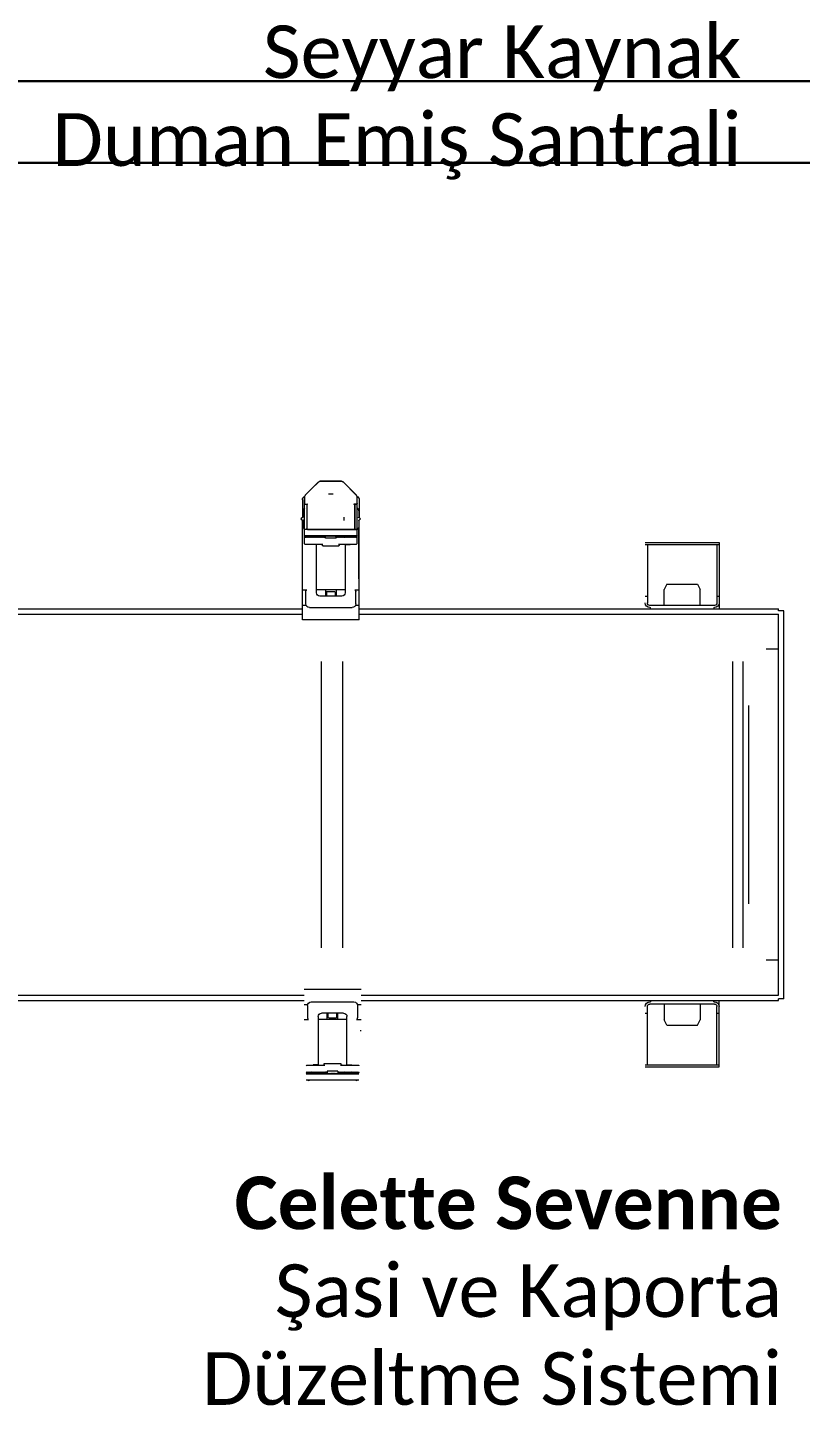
# Model space of a CAD drawing. Header units: metres. Extents: x -13194 to 152406, y -4219 to 19791.
# Drawn here: x 1265.5 to 1485.4, y 3582.9 to 3975.2 of the extents above; entities that cross this region are included whole.
import ezdxf

# ---------------------------------------------------------------- set-up
doc = ezdxf.new("R2010")
doc.units = ezdxf.units.M
doc.header["$LTSCALE"] = 100
doc.header["$MEASUREMENT"] = 0
doc.layers.get('0').update_dxf_attribs({"color": 9, "lineweight": 9})
doc.layers.add('E-KABLO', color=7, linetype='Continuous', lineweight=30)
doc.styles.add('MuuM_TEXT-STANDART', font='ARIALN.TTF')

# ---------------------------------------------------------------- blocks, each defined once
blk = doc.blocks.new('p-mekanik_cellette')
for p, q in [((124.81, 154.31), (121.19, 150.69)), ((131.29, 154.6), (125.51, 154.6)), ((135.61, 150.69), (131.99, 154.31)), ((120.3, 149.35), (120.3, 144.3)), ((120.3, 149.35), (120.3, 144.3)), ((120.9, 136.85), (120.9, 149.99)), ((127.75, 150.9), (129.05, 150.9)), ((135.9, 136.85), (135.9, 149.99)), ((136.5, 149.35), (136.5, 144.3)), ((120.9, 146.9), (120.4, 146.4)), ((120.6, 146.32), (120.4, 146.4)), ((120.4, 146.4), (120.4, 144.4)), ((121.1, 148.1), (121.8, 148.1)), ((121.6, 147.89), (121.6, 141.1)), ((135.7, 148.1), (135, 148.1)), ((135.7, 148.1), (135, 148.1)), ((135.2, 147.89), (135.2, 141.1)), ((135.2, 147.89), (135.2, 141.1)), ((135.9, 146.9), (136.4, 146.4)), ((136.2, 146.32), (136.4, 146.4)), ((136.4, 146.4), (136.4, 144.4)), ((120.4, 144.4), (119.9, 143.9)), ((119.9, 143.9), (120.4, 143.4)), ((120.18, 143.9), (119.9, 143.9)), ((120.3, 115.15), (120.3, 143.5)), ((120.6, 144.32), (120.4, 144.4)), ((120.6, 143.48), (120.4, 143.4)), ((120.4, 143.4), (120.4, 141.4)), ((120.6, 141.48), (120.4, 141.4)), ((120.4, 141.4), (120.9, 140.9)), ((120.55, 141.25), (120.55, 126.8)), ((136.4, 141.4), (135.9, 140.9)), ((136.2, 144.32), (136.4, 144.4)), ((136.2, 143.48), (136.4, 143.4)), ((136.2, 141.48), (136.4, 141.4)), ((136.4, 144.4), (136.9, 143.9)), ((136.9, 143.9), (136.4, 143.4)), ((136.4, 143.4), (136.4, 141.4)), ((136.5, 115.15), (136.5, 143.5)), ((136.62, 143.9), (136.9, 143.9)), ((120.9, 140.9), (135.9, 140.9)), ((120.9, 139.16), (121.05, 138.9)), ((135.9, 139.16), (120.9, 139.16)), ((121.05, 138.54), (120.9, 138.8)), ((120.95, 138.71), (120.9, 138.71)), ((121.2, 139.16), (121.05, 138.9)), ((121.05, 138.54), (121.2, 138.8)), ((121.25, 138.71), (121.15, 138.71)), ((121.2, 139.16), (121.35, 138.9)), ((121.35, 138.54), (121.2, 138.8)), ((121.5, 139.16), (121.35, 138.9)), ((121.35, 138.54), (121.5, 138.8)), ((121.55, 138.71), (121.45, 138.71)), ((121.5, 139.16), (121.65, 138.9)), ((121.65, 138.54), (121.5, 138.8)), ((121.8, 139.16), (121.65, 138.9)), ((121.65, 138.54), (121.8, 138.8)), ((121.85, 138.71), (121.75, 138.71)), ((121.8, 139.16), (121.95, 138.9)), ((121.95, 138.54), (121.8, 138.8)), ((122.1, 139.16), (121.95, 138.9)), ((121.95, 138.54), (122.1, 138.8)), ((122.15, 138.71), (122.05, 138.71)), ((122.1, 139.16), (122.25, 138.9)), ((122.25, 138.54), (122.1, 138.8)), ((122.4, 139.16), (122.25, 138.9)), ((122.25, 138.54), (122.4, 138.8)), ((122.45, 138.71), (122.35, 138.71)), ((122.4, 139.16), (122.55, 138.9)), ((122.55, 138.54), (122.4, 138.8)), ((122.7, 139.16), (122.55, 138.9)), ((122.55, 138.54), (122.7, 138.8)), ((122.75, 138.71), (122.65, 138.71)), ((122.7, 139.16), (122.85, 138.9)), ((122.85, 138.54), (122.7, 138.8)), ((123, 139.16), (122.85, 138.9)), ((122.85, 138.54), (123, 138.8)), ((123.05, 138.71), (122.95, 138.71)), ((123, 139.16), (123.15, 138.9)), ((123.15, 138.54), (123, 138.8)), ((123.3, 139.16), (123.15, 138.9)), ((123.15, 138.54), (123.3, 138.8)), ((123.35, 138.71), (123.25, 138.71)), ((123.3, 139.16), (123.45, 138.9)), ((123.45, 138.54), (123.3, 138.8)), ((123.6, 139.16), (123.45, 138.9)), ((123.45, 138.54), (123.6, 138.8)), ((123.65, 138.71), (123.55, 138.71)), ((123.6, 139.16), (123.75, 138.9)), ((123.75, 138.54), (123.6, 138.8)), ((123.9, 139.16), (123.75, 138.9)), ((123.75, 138.54), (123.9, 138.8)), ((123.95, 138.71), (123.85, 138.71)), ((123.9, 139.16), (124.05, 138.9)), ((124.05, 138.54), (123.9, 138.8)), ((124.2, 139.16), (124.05, 138.9)), ((124.05, 138.54), (124.2, 138.8)), ((124.25, 138.71), (124.15, 138.71)), ((124.2, 139.16), (124.35, 138.9)), ((124.35, 138.54), (124.2, 138.8)), ((124.5, 139.16), (124.35, 138.9)), ((124.35, 138.54), (124.5, 138.8)), ((124.55, 138.71), (124.45, 138.71)), ((124.5, 139.16), (124.65, 138.9)), ((124.65, 138.54), (124.5, 138.8)), ((124.8, 139.16), (124.65, 138.9)), ((124.65, 138.54), (124.8, 138.8)), ((124.85, 138.71), (124.75, 138.71)), ((124.8, 139.16), (124.95, 138.9)), ((124.95, 138.54), (124.8, 138.8)), ((125.1, 139.16), (124.95, 138.9)), ((124.95, 138.54), (125.1, 138.8)), ((125.15, 138.71), (125.05, 138.71)), ((125.1, 139.16), (125.25, 138.9)), ((125.25, 138.54), (125.1, 138.8)), ((125.4, 139.16), (125.25, 138.9)), ((125.25, 138.54), (125.4, 138.8)), ((125.45, 138.71), (125.35, 138.71)), ((125.4, 139.16), (125.55, 138.9)), ((125.55, 138.54), (125.4, 138.8)), ((125.7, 139.16), (125.55, 138.9)), ((125.55, 138.54), (125.7, 138.8)), ((125.75, 138.71), (125.65, 138.71)), ((125.7, 139.16), (125.85, 138.9)), ((125.85, 138.54), (125.7, 138.8)), ((126, 139.16), (125.85, 138.9)), ((125.85, 138.54), (126, 138.8)), ((126.05, 138.71), (125.95, 138.71)), ((126, 139.16), (126.15, 138.9)), ((126.15, 138.54), (126, 138.8)), ((126.3, 139.16), (126.15, 138.9)), ((126.15, 138.54), (126.3, 138.8)), ((126.35, 138.71), (126.25, 138.71)), ((126.3, 139.16), (126.45, 138.9)), ((126.45, 138.54), (126.3, 138.8)), ((126.6, 139.16), (126.45, 138.9)), ((126.45, 138.54), (126.6, 138.8)), ((126.65, 138.71), (126.55, 138.71)), ((126.6, 139.16), (126.75, 138.9)), ((126.75, 138.54), (126.6, 138.8)), ((126.9, 139.16), (126.75, 138.9)), ((126.75, 138.54), (126.9, 138.8)), ((126.9, 138.71), (126.85, 138.71)), ((126.9, 139.16), (127.05, 138.9)), ((126.9, 138.4), (126.9, 138.8)), ((126.9, 138.4), (129.9, 138.4)), ((127.2, 139.16), (127.05, 138.9)), ((127.2, 139.16), (127.35, 138.9)), ((127.5, 139.16), (127.35, 138.9)), ((127.5, 139.16), (127.65, 138.9)), ((127.8, 139.16), (127.65, 138.9)), ((127.8, 139.16), (127.95, 138.9)), ((128.1, 139.16), (127.95, 138.9)), ((128.1, 139.16), (128.25, 138.9)), ((128.4, 139.16), (128.25, 138.9)), ((128.4, 139.16), (128.55, 138.9)), ((128.7, 139.16), (128.55, 138.9)), ((128.7, 139.16), (128.85, 138.9)), ((129, 139.16), (128.85, 138.9)), ((129, 139.16), (129.15, 138.9)), ((129.3, 139.16), (129.15, 138.9)), ((129.3, 139.16), (129.45, 138.9)), ((129.6, 139.16), (129.45, 138.9)), ((129.6, 139.16), (129.75, 138.9)), ((129.9, 139.16), (129.75, 138.9)), ((129.9, 139.16), (130.05, 138.9)), ((130.05, 138.54), (129.9, 138.8)), ((129.9, 138.4), (129.9, 138.8)), ((129.95, 138.71), (129.9, 138.71)), ((130.2, 139.16), (130.05, 138.9)), ((130.05, 138.54), (130.2, 138.8)), ((130.25, 138.71), (130.15, 138.71)), ((130.2, 139.16), (130.35, 138.9)), ((130.35, 138.54), (130.2, 138.8)), ((130.5, 139.16), (130.35, 138.9)), ((130.35, 138.54), (130.5, 138.8)), ((130.55, 138.71), (130.45, 138.71)), ((130.5, 139.16), (130.65, 138.9)), ((130.65, 138.54), (130.5, 138.8)), ((130.8, 139.16), (130.65, 138.9)), ((130.65, 138.54), (130.8, 138.8)), ((130.85, 138.71), (130.75, 138.71)), ((130.8, 139.16), (130.95, 138.9)), ((130.95, 138.54), (130.8, 138.8)), ((131.1, 139.16), (130.95, 138.9)), ((130.95, 138.54), (131.1, 138.8)), ((131.15, 138.71), (131.05, 138.71)), ((131.1, 139.16), (131.25, 138.9)), ((131.25, 138.54), (131.1, 138.8)), ((131.4, 139.16), (131.25, 138.9)), ((131.25, 138.54), (131.4, 138.8)), ((131.45, 138.71), (131.35, 138.71)), ((131.4, 139.16), (131.55, 138.9)), ((131.55, 138.54), (131.4, 138.8)), ((131.7, 139.16), (131.55, 138.9)), ((131.55, 138.54), (131.7, 138.8)), ((131.75, 138.71), (131.65, 138.71)), ((131.7, 139.16), (131.85, 138.9)), ((131.85, 138.54), (131.7, 138.8)), ((132, 139.16), (131.85, 138.9)), ((131.85, 138.54), (132, 138.8)), ((132.05, 138.71), (131.95, 138.71)), ((132, 139.16), (132.15, 138.9)), ((132.15, 138.54), (132, 138.8)), ((132.3, 139.16), (132.15, 138.9)), ((132.15, 138.54), (132.3, 138.8)), ((132.35, 138.71), (132.25, 138.71)), ((132.3, 139.16), (132.45, 138.9)), ((132.45, 138.54), (132.3, 138.8)), ((132.6, 139.16), (132.45, 138.9)), ((132.45, 138.54), (132.6, 138.8)), ((132.65, 138.71), (132.55, 138.71)), ((132.6, 139.16), (132.75, 138.9)), ((132.75, 138.54), (132.6, 138.8)), ((132.9, 139.16), (132.75, 138.9)), ((132.75, 138.54), (132.9, 138.8)), ((132.95, 138.71), (132.85, 138.71)), ((132.9, 139.16), (133.05, 138.9)), ((133.05, 138.54), (132.9, 138.8)), ((133.2, 139.16), (133.05, 138.9)), ((133.05, 138.54), (133.2, 138.8)), ((133.25, 138.71), (133.15, 138.71)), ((133.2, 139.16), (133.35, 138.9)), ((133.35, 138.54), (133.2, 138.8)), ((133.5, 139.16), (133.35, 138.9)), ((133.35, 138.54), (133.5, 138.8)), ((133.55, 138.71), (133.45, 138.71)), ((133.5, 139.16), (133.65, 138.9)), ((133.65, 138.54), (133.5, 138.8)), ((133.8, 139.16), (133.65, 138.9)), ((133.65, 138.54), (133.8, 138.8)), ((133.85, 138.71), (133.75, 138.71)), ((133.8, 139.16), (133.95, 138.9)), ((133.95, 138.54), (133.8, 138.8)), ((134.1, 139.16), (133.95, 138.9)), ((133.95, 138.54), (134.1, 138.8)), ((134.15, 138.71), (134.05, 138.71)), ((134.1, 139.16), (134.25, 138.9)), ((134.25, 138.54), (134.1, 138.8)), ((134.4, 139.16), (134.25, 138.9)), ((134.25, 138.54), (134.4, 138.8)), ((134.45, 138.71), (134.35, 138.71)), ((134.4, 139.16), (134.55, 138.9)), ((134.55, 138.54), (134.4, 138.8)), ((134.7, 139.16), (134.55, 138.9)), ((134.55, 138.54), (134.7, 138.8)), ((134.75, 138.71), (134.65, 138.71)), ((134.7, 139.16), (134.85, 138.9)), ((134.85, 138.54), (134.7, 138.8)), ((135, 139.16), (134.85, 138.9)), ((134.85, 138.54), (135, 138.8)), ((135.05, 138.71), (134.95, 138.71)), ((135, 139.16), (135.15, 138.9)), ((135.15, 138.54), (135, 138.8)), ((135.3, 139.16), (135.15, 138.9)), ((135.15, 138.54), (135.3, 138.8)), ((135.35, 138.71), (135.25, 138.71)), ((135.3, 139.16), (135.45, 138.9)), ((135.45, 138.54), (135.3, 138.8)), ((135.6, 139.16), (135.45, 138.9)), ((135.45, 138.54), (135.6, 138.8)), ((135.65, 138.71), (135.55, 138.71)), ((135.6, 139.16), (135.75, 138.9)), ((135.75, 138.54), (135.6, 138.8)), ((135.9, 139.16), (135.75, 138.9)), ((135.75, 138.54), (135.9, 138.8)), ((135.9, 138.71), (135.85, 138.71)), ((17.89, 137.15), (17.89, 118.25)), ((38.89, 137.15), (17.89, 137.15)), ((38.89, 136.55), (17.89, 136.55)), ((18.49, 136.55), (18.49, 119.95)), ((38.29, 136.55), (38.29, 119.95)), ((126.18, 136.7), (121.05, 136.7)), ((122.9, 136.7), (122.9, 136.6)), ((124.4, 136.6), (122.9, 136.6)), ((123.4, 136.7), (123.4, 136.6)), ((123.9, 136.7), (123.9, 136.6)), ((124.3, 136.6), (124.3, 122.85)), ((124.4, 136.7), (124.4, 136.6)), ((126, 136.3), (126, 136.4)), ((130.7, 136.2), (126.1, 136.2)), ((126.18, 136.7), (126.18, 136.7)), ((135.75, 136.7), (130.62, 136.7)), ((130.62, 136.7), (130.62, 136.7)), ((130.8, 136.3), (130.8, 136.4)), ((132.4, 136.7), (132.4, 136.6)), ((132.4, 136.6), (133.9, 136.6)), ((132.5, 122.85), (132.5, 136.6)), ((132.9, 136.7), (132.9, 136.6)), ((133.4, 136.7), (133.4, 136.6)), ((133.9, 136.7), (133.9, 136.6)), ((120.55, 126.8), (120.3, 126.8)), ((18.49, 121.85), (17.89, 121.85)), ((24.02, 125.25), (23.27, 123.75)), ((23.27, 119.25), (23.27, 123.75)), ((32.77, 125.25), (24.02, 125.25)), ((32.77, 125.25), (33.52, 123.75)), ((33.52, 119.25), (33.52, 123.75)), ((38.89, 121.85), (38.29, 121.85)), ((121.6, 123.67), (120.3, 123.67)), ((121.3, 119.67), (121.3, 123.19)), ((124.3, 123.65), (132.5, 123.65)), ((125.3, 121.85), (131.5, 121.85)), ((126.9, 123.65), (126.9, 121.85)), ((127.15, 123.02), (127.15, 121.85)), ((129.45, 123.22), (127.35, 123.22)), ((129.65, 123.02), (129.65, 121.85)), ((129.9, 123.65), (129.9, 121.85)), ((136.5, 123.67), (135.2, 123.67)), ((135.5, 119.67), (135.5, 123.19)), ((-0.5, 7.25), (-0.5, 117.75)), ((-0.5, 117.75), (1, 117.75)), ((120.3, 118.25), (1, 118.25)), ((1, 117.75), (1, 118.25)), ((19.19, 119.25), (37.59, 119.25)), ((19.39, 118.65), (19.19, 118.65)), ((19.39, 118.65), (19.39, 118.25)), ((37.39, 118.25), (37.39, 118.65)), ((37.59, 118.65), (37.39, 118.65)), ((121.35, 119.35), (120.3, 119.35)), ((134.5, 118.67), (122.3, 118.67)), ((136.5, 119.35), (135.45, 119.35)), ((300.3, 118.25), (136.5, 118.25)), ((1, 8.25), (1, 116.75)), ((120.3, 116.75), (1, 116.75)), ((120.3, 115.15), (136.5, 115.15)), ((300.3, 116.75), (136.5, 116.75)), ((1, 106.75), (4.5, 106.75)), ((11, 21.75), (11, 103.25)), ((14, 21.75), (14, 103.25)), ((125, 21.75), (125, 103.25)), ((131, 21.75), (131, 103.25)), ((9.4, 34.25), (9.4, 90.75)), ((1, 18.25), (4.5, 18.25)), ((119.8, 8.25), (1, 8.25)), ((119.8, 9.85), (136, 9.85)), ((300.3, 8.25), (136, 8.25)), ((-0.5, 7.25), (1, 7.25)), ((1, 6.75), (1, 7.25)), ((119.8, 6.75), (1, 6.75)), ((17.89, -12.15), (17.89, 6.75)), ((18.49, -11.55), (18.49, 5.05)), ((19.39, 6.35), (19.19, 6.35)), ((19.19, 5.75), (37.59, 5.75)), ((19.39, 6.35), (19.39, 6.75)), ((23.27, 5.75), (23.27, 1.25)), ((33.52, 5.75), (33.52, 1.25)), ((37.39, 6.75), (37.39, 6.35)), ((37.59, 6.35), (37.39, 6.35)), ((38.29, -11.55), (38.29, 5.05)), ((120.85, 5.65), (119.8, 5.65)), ((120.8, 5.33), (120.8, 1.81)), ((134, 6.33), (121.8, 6.33)), ((136, 5.65), (134.95, 5.65)), ((135, 5.33), (135, 1.81)), ((300.3, 6.75), (136, 6.75)), ((18.49, 3.15), (17.89, 3.15)), ((24.02, -0.25), (23.27, 1.25)), ((32.77, -0.25), (33.52, 1.25)), ((38.89, 3.15), (38.29, 3.15)), ((121.1, 1.33), (119.8, 1.33)), ((123.8, -11.6), (123.8, 2.15)), ((123.8, 1.35), (132, 1.35)), ((124.8, 3.15), (131, 3.15)), ((126.4, 1.35), (126.4, 3.15)), ((126.65, 1.98), (126.65, 3.15)), ((128.95, 1.78), (126.85, 1.78)), ((129.15, 1.98), (129.15, 3.15)), ((129.4, 1.35), (129.4, 3.15)), ((132, 2.15), (132, -11.6)), ((136, 1.33), (134.7, 1.33)), ((32.77, -0.25), (24.02, -0.25)), ((120.05, -1.8), (119.8, -1.8)), ((38.89, -11.55), (17.89, -11.55)), ((125.68, -11.7), (120.55, -11.7)), ((122.4, -11.7), (122.4, -11.6)), ((123.9, -11.6), (122.4, -11.6)), ((122.9, -11.7), (122.9, -11.6)), ((123.4, -11.7), (123.4, -11.6)), ((123.9, -11.7), (123.9, -11.6)), ((125.5, -11.3), (125.5, -11.4)), ((130.2, -11.2), (125.6, -11.2)), ((125.68, -11.7), (125.68, -11.7)), ((135.25, -11.7), (130.12, -11.7)), ((130.12, -11.7), (130.12, -11.7)), ((130.3, -11.3), (130.3, -11.4)), ((131.9, -11.7), (131.9, -11.6)), ((131.9, -11.6), (133.4, -11.6)), ((132.4, -11.7), (132.4, -11.6)), ((132.9, -11.7), (132.9, -11.6)), ((133.4, -11.7), (133.4, -11.6)), ((38.89, -12.15), (17.89, -12.15)), ((120.55, -13.54), (120.4, -13.8)), ((120.45, -13.71), (120.4, -13.71)), ((120.4, -14.16), (120.55, -13.9)), ((135.4, -14.16), (120.4, -14.16)), ((120.55, -13.54), (120.7, -13.8)), ((120.7, -14.16), (120.55, -13.9)), ((120.75, -13.71), (120.65, -13.71)), ((120.85, -13.54), (120.7, -13.8)), ((120.7, -14.16), (120.85, -13.9)), ((120.85, -13.54), (121, -13.8)), ((121, -14.16), (120.85, -13.9)), ((121.05, -13.71), (120.95, -13.71)), ((121.15, -13.54), (121, -13.8)), ((121, -14.16), (121.15, -13.9)), ((121.15, -13.54), (121.3, -13.8)), ((121.3, -14.16), (121.15, -13.9)), ((121.35, -13.71), (121.25, -13.71)), ((121.45, -13.54), (121.3, -13.8)), ((121.3, -14.16), (121.45, -13.9)), ((121.45, -13.54), (121.6, -13.8)), ((121.6, -14.16), (121.45, -13.9)), ((121.65, -13.71), (121.55, -13.71)), ((121.75, -13.54), (121.6, -13.8)), ((121.6, -14.16), (121.75, -13.9)), ((121.75, -13.54), (121.9, -13.8)), ((121.9, -14.16), (121.75, -13.9)), ((121.95, -13.71), (121.85, -13.71)), ((122.05, -13.54), (121.9, -13.8)), ((121.9, -14.16), (122.05, -13.9)), ((122.05, -13.54), (122.2, -13.8)), ((122.2, -14.16), (122.05, -13.9)), ((122.25, -13.71), (122.15, -13.71)), ((122.35, -13.54), (122.2, -13.8)), ((122.2, -14.16), (122.35, -13.9)), ((122.35, -13.54), (122.5, -13.8)), ((122.5, -14.16), (122.35, -13.9)), ((122.55, -13.71), (122.45, -13.71)), ((122.65, -13.54), (122.5, -13.8)), ((122.5, -14.16), (122.65, -13.9)), ((122.65, -13.54), (122.8, -13.8)), ((122.8, -14.16), (122.65, -13.9)), ((122.85, -13.71), (122.75, -13.71)), ((122.95, -13.54), (122.8, -13.8)), ((122.8, -14.16), (122.95, -13.9)), ((122.95, -13.54), (123.1, -13.8)), ((123.1, -14.16), (122.95, -13.9)), ((123.15, -13.71), (123.05, -13.71)), ((123.25, -13.54), (123.1, -13.8)), ((123.1, -14.16), (123.25, -13.9)), ((123.25, -13.54), (123.4, -13.8)), ((123.4, -14.16), (123.25, -13.9)), ((123.45, -13.71), (123.35, -13.71)), ((123.55, -13.54), (123.4, -13.8)), ((123.4, -14.16), (123.55, -13.9)), ((123.55, -13.54), (123.7, -13.8)), ((123.7, -14.16), (123.55, -13.9)), ((123.75, -13.71), (123.65, -13.71)), ((123.85, -13.54), (123.7, -13.8)), ((123.7, -14.16), (123.85, -13.9)), ((123.85, -13.54), (124, -13.8)), ((124, -14.16), (123.85, -13.9)), ((124.05, -13.71), (123.95, -13.71)), ((124.15, -13.54), (124, -13.8)), ((124, -14.16), (124.15, -13.9)), ((124.15, -13.54), (124.3, -13.8)), ((124.3, -14.16), (124.15, -13.9)), ((124.35, -13.71), (124.25, -13.71)), ((124.45, -13.54), (124.3, -13.8)), ((124.3, -14.16), (124.45, -13.9)), ((124.45, -13.54), (124.6, -13.8)), ((124.6, -14.16), (124.45, -13.9)), ((124.65, -13.71), (124.55, -13.71)), ((124.75, -13.54), (124.6, -13.8)), ((124.6, -14.16), (124.75, -13.9)), ((124.75, -13.54), (124.9, -13.8)), ((124.9, -14.16), (124.75, -13.9)), ((124.95, -13.71), (124.85, -13.71)), ((125.05, -13.54), (124.9, -13.8)), ((124.9, -14.16), (125.05, -13.9)), ((125.05, -13.54), (125.2, -13.8)), ((125.2, -14.16), (125.05, -13.9)), ((125.25, -13.71), (125.15, -13.71)), ((125.35, -13.54), (125.2, -13.8)), ((125.2, -14.16), (125.35, -13.9)), ((125.35, -13.54), (125.5, -13.8)), ((125.5, -14.16), (125.35, -13.9)), ((125.55, -13.71), (125.45, -13.71)), ((125.65, -13.54), (125.5, -13.8)), ((125.5, -14.16), (125.65, -13.9)), ((125.65, -13.54), (125.8, -13.8)), ((125.8, -14.16), (125.65, -13.9)), ((125.85, -13.71), (125.75, -13.71)), ((125.95, -13.54), (125.8, -13.8)), ((125.8, -14.16), (125.95, -13.9)), ((125.95, -13.54), (126.1, -13.8)), ((126.1, -14.16), (125.95, -13.9)), ((126.15, -13.71), (126.05, -13.71)), ((126.25, -13.54), (126.1, -13.8)), ((126.1, -14.16), (126.25, -13.9)), ((126.25, -13.54), (126.4, -13.8)), ((126.4, -14.16), (126.25, -13.9)), ((126.4, -13.71), (126.35, -13.71)), ((126.4, -13.4), (126.4, -13.8)), ((126.4, -13.4), (129.4, -13.4)), ((126.4, -14.16), (126.55, -13.9)), ((126.7, -14.16), (126.55, -13.9)), ((126.7, -14.16), (126.85, -13.9)), ((127, -14.16), (126.85, -13.9)), ((127, -14.16), (127.15, -13.9)), ((127.3, -14.16), (127.15, -13.9)), ((127.3, -14.16), (127.45, -13.9)), ((127.6, -14.16), (127.45, -13.9)), ((127.6, -14.16), (127.75, -13.9)), ((127.9, -14.16), (127.75, -13.9)), ((127.9, -14.16), (128.05, -13.9)), ((128.2, -14.16), (128.05, -13.9)), ((128.2, -14.16), (128.35, -13.9)), ((128.5, -14.16), (128.35, -13.9)), ((128.5, -14.16), (128.65, -13.9)), ((128.8, -14.16), (128.65, -13.9)), ((128.8, -14.16), (128.95, -13.9)), ((129.1, -14.16), (128.95, -13.9)), ((129.1, -14.16), (129.25, -13.9)), ((129.4, -14.16), (129.25, -13.9)), ((129.4, -13.4), (129.4, -13.8)), ((129.55, -13.54), (129.4, -13.8)), ((129.45, -13.71), (129.4, -13.71)), ((129.4, -14.16), (129.55, -13.9)), ((129.55, -13.54), (129.7, -13.8)), ((129.7, -14.16), (129.55, -13.9)), ((129.75, -13.71), (129.65, -13.71)), ((129.85, -13.54), (129.7, -13.8)), ((129.7, -14.16), (129.85, -13.9)), ((129.85, -13.54), (130, -13.8)), ((130, -14.16), (129.85, -13.9)), ((130.05, -13.71), (129.95, -13.71)), ((130.15, -13.54), (130, -13.8)), ((130, -14.16), (130.15, -13.9)), ((130.15, -13.54), (130.3, -13.8)), ((130.3, -14.16), (130.15, -13.9)), ((130.35, -13.71), (130.25, -13.71)), ((130.45, -13.54), (130.3, -13.8)), ((130.3, -14.16), (130.45, -13.9)), ((130.45, -13.54), (130.6, -13.8)), ((130.6, -14.16), (130.45, -13.9)), ((130.65, -13.71), (130.55, -13.71)), ((130.75, -13.54), (130.6, -13.8)), ((130.6, -14.16), (130.75, -13.9)), ((130.75, -13.54), (130.9, -13.8)), ((130.9, -14.16), (130.75, -13.9)), ((130.95, -13.71), (130.85, -13.71)), ((131.05, -13.54), (130.9, -13.8)), ((130.9, -14.16), (131.05, -13.9)), ((131.05, -13.54), (131.2, -13.8)), ((131.2, -14.16), (131.05, -13.9)), ((131.25, -13.71), (131.15, -13.71)), ((131.35, -13.54), (131.2, -13.8)), ((131.2, -14.16), (131.35, -13.9)), ((131.35, -13.54), (131.5, -13.8)), ((131.5, -14.16), (131.35, -13.9)), ((131.55, -13.71), (131.45, -13.71)), ((131.65, -13.54), (131.5, -13.8)), ((131.5, -14.16), (131.65, -13.9)), ((131.65, -13.54), (131.8, -13.8)), ((131.8, -14.16), (131.65, -13.9)), ((131.85, -13.71), (131.75, -13.71)), ((131.95, -13.54), (131.8, -13.8)), ((131.8, -14.16), (131.95, -13.9)), ((131.95, -13.54), (132.1, -13.8)), ((132.1, -14.16), (131.95, -13.9)), ((132.15, -13.71), (132.05, -13.71)), ((132.25, -13.54), (132.1, -13.8)), ((132.1, -14.16), (132.25, -13.9)), ((132.25, -13.54), (132.4, -13.8)), ((132.4, -14.16), (132.25, -13.9)), ((132.45, -13.71), (132.35, -13.71)), ((132.55, -13.54), (132.4, -13.8)), ((132.4, -14.16), (132.55, -13.9)), ((132.55, -13.54), (132.7, -13.8)), ((132.7, -14.16), (132.55, -13.9)), ((132.75, -13.71), (132.65, -13.71)), ((132.85, -13.54), (132.7, -13.8)), ((132.7, -14.16), (132.85, -13.9)), ((132.85, -13.54), (133, -13.8)), ((133, -14.16), (132.85, -13.9)), ((133.05, -13.71), (132.95, -13.71)), ((133.15, -13.54), (133, -13.8)), ((133, -14.16), (133.15, -13.9)), ((133.15, -13.54), (133.3, -13.8)), ((133.3, -14.16), (133.15, -13.9)), ((133.35, -13.71), (133.25, -13.71)), ((133.45, -13.54), (133.3, -13.8)), ((133.3, -14.16), (133.45, -13.9)), ((133.45, -13.54), (133.6, -13.8)), ((133.6, -14.16), (133.45, -13.9)), ((133.65, -13.71), (133.55, -13.71)), ((133.75, -13.54), (133.6, -13.8)), ((133.6, -14.16), (133.75, -13.9)), ((133.75, -13.54), (133.9, -13.8)), ((133.9, -14.16), (133.75, -13.9)), ((133.95, -13.71), (133.85, -13.71)), ((134.05, -13.54), (133.9, -13.8)), ((133.9, -14.16), (134.05, -13.9)), ((134.05, -13.54), (134.2, -13.8)), ((134.2, -14.16), (134.05, -13.9)), ((134.25, -13.71), (134.15, -13.71)), ((134.35, -13.54), (134.2, -13.8)), ((134.2, -14.16), (134.35, -13.9)), ((134.35, -13.54), (134.5, -13.8)), ((134.5, -14.16), (134.35, -13.9)), ((134.55, -13.71), (134.45, -13.71)), ((134.65, -13.54), (134.5, -13.8)), ((134.5, -14.16), (134.65, -13.9)), ((134.65, -13.54), (134.8, -13.8)), ((134.8, -14.16), (134.65, -13.9)), ((134.85, -13.71), (134.75, -13.71)), ((134.95, -13.54), (134.8, -13.8)), ((134.8, -14.16), (134.95, -13.9)), ((134.95, -13.54), (135.1, -13.8)), ((135.1, -14.16), (134.95, -13.9)), ((135.15, -13.71), (135.05, -13.71)), ((135.25, -13.54), (135.1, -13.8)), ((135.1, -14.16), (135.25, -13.9)), ((135.25, -13.54), (135.4, -13.8)), ((135.4, -14.16), (135.25, -13.9)), ((135.4, -13.71), (135.35, -13.71)), ((120.4, -15.9), (135.4, -15.9))]:
    blk.add_line(p, q)
for points in [[(131.29, 154.6), (131.44, 154.59), (131.58, 154.56), (131.69, 154.51), (131.81, 154.46), (131.91, 154.38), (133.8, 152.5), (135.61, 150.69), (135.72, 150.56), (135.8, 150.41), (135.87, 150.23), (135.9, 149.99), (135.9, 148.31), (135.86, 148.16), (135.76, 148.12), (135.69, 148.09), (135, 148.1), (135.13, 148.05), (135.19, 147.95), (135.2, 141.1), (135.14, 140.96), (135, 140.9), (120.9, 140.9), (121.8, 140.9), (121.66, 140.96), (121.6, 141.1), (121.6, 147.89), (121.65, 148.02), (121.8, 148.1), (121.1, 148.1), (120.96, 148.16), (120.9, 148.31), (120.9, 149.99), (120.92, 150.15), (120.96, 150.32), (121.03, 150.48), (121.14, 150.63), (124.81, 154.31), (124.91, 154.4), (125.01, 154.46), (125.14, 154.53), (125.25, 154.57), (125.35, 154.59), (125.51, 154.6)], [(131.29, 154.6), (131.44, 154.59), (131.58, 154.56), (131.69, 154.51), (131.81, 154.46), (131.91, 154.38), (133.8, 152.5), (135.61, 150.69), (135.72, 150.56), (135.8, 150.41), (135.87, 150.23), (135.9, 149.99), (135.9, 148.31), (135.86, 148.16), (135.76, 148.12), (135.69, 148.09), (135, 148.1), (135.13, 148.05), (135.19, 147.95), (135.2, 141.1), (135.2, 141.1), (135.14, 140.96), (135, 140.9), (120.9, 140.9), (121.8, 140.9), (121.66, 140.96), (121.6, 141.1), (121.6, 147.89), (121.65, 148.02), (121.8, 148.1), (121.1, 148.1), (120.96, 148.16), (120.9, 148.31), (120.9, 149.99), (120.92, 150.15), (120.96, 150.32), (121.03, 150.48), (121.14, 150.63), (124.81, 154.31), (124.91, 154.4), (124.91, 154.4), (125.01, 154.46), (125.14, 154.53), (125.25, 154.57), (125.35, 154.59), (125.51, 154.6)]]:
    blk.add_lwpolyline(points, close=True)
for points in [[(120.9, 148.31), (120.91, 148.25), (120.93, 148.2), (120.96, 148.16), (121.01, 148.12), (121.05, 148.11), (121.1, 148.1)], [(121.8, 148.1), (121.75, 148.09), (121.71, 148.08), (121.66, 148.04), (121.63, 148), (121.61, 147.95), (121.6, 147.89)], [(135, 148.1), (135.05, 148.09), (135.09, 148.08), (135.14, 148.04), (135.17, 148), (135.19, 147.95), (135.2, 147.89)], [(135, 148.1), (135.05, 148.09), (135.09, 148.08), (135.14, 148.04), (135.17, 148), (135.19, 147.95), (135.2, 147.89)], [(135.9, 148.31), (135.89, 148.25), (135.87, 148.2), (135.84, 148.16), (135.79, 148.12), (135.75, 148.11), (135.7, 148.1)], [(121.6, 123.67), (121.53, 123.66), (121.46, 123.62), (121.41, 123.56), (121.36, 123.49), (121.33, 123.4), (121.31, 123.3), (121.3, 123.19)], [(135.5, 123.19), (135.49, 123.3), (135.47, 123.4), (135.44, 123.49), (135.39, 123.56), (135.34, 123.62), (135.27, 123.66), (135.2, 123.67)], [(121.1, 1.33), (121.03, 1.34), (120.96, 1.38), (120.91, 1.44), (120.86, 1.51), (120.83, 1.6), (120.81, 1.7), (120.8, 1.81)], [(135, 1.81), (134.99, 1.7), (134.97, 1.6), (134.94, 1.51), (134.89, 1.44), (134.84, 1.38), (134.77, 1.34), (134.7, 1.33)]]:
    blk.add_lwpolyline(points)
for centre, radius, start, end in [((125.51, 153.6), 1, 90, 135), ((131.29, 153.6), 1, 45, 90), ((121.3, 149.35), 1, 110.7398, 180), ((121.3, 149.35), 1, 113.7296, 180), ((121.9, 149.99), 1, 135, 180), ((134.9, 149.99), 1, 0, 45), ((135.5, 149.35), 1, 0, 69.2602), ((109.58, 143.9), 15, 358.1493, 1.8507), ((121.8, 141.1), 0.2, 180, 270), ((135, 141.1), 0.2, 270, 0), ((121.05, 136.85), 0.15, 180, 270), ((125.7, 136.4), 0.3, 0, 89.9999), ((126.1, 136.3), 0.1, 180, 270), ((130.7, 136.3), 0.1, 270, 0), ((131.1, 136.4), 0.3, 90.0001, 180), ((135.75, 136.85), 0.15, 270, 0), ((125.3, 122.85), 1, 180, 270), ((127.35, 123.02), 0.2, 90, 180), ((129.45, 123.02), 0.2, 0, 90), ((131.5, 122.85), 1, 270, 0), ((19.19, 119.95), 1.3, 180, 270), ((19.19, 119.95), 0.7, 180, 270), ((37.59, 119.95), 1.3, 270, 0), ((37.59, 119.95), 0.7, 270, 0), ((122.3, 119.67), 1, 180, 270), ((134.5, 119.67), 1, 270, 0), ((19.19, 5.05), 1.3, 90, 180), ((19.19, 5.05), 0.7, 90, 180), ((37.59, 5.05), 1.3, 0, 90), ((37.59, 5.05), 0.7, 0, 90), ((121.8, 5.33), 1, 90, 180), ((134, 5.33), 1, 0, 90), ((124.8, 2.15), 1, 90, 180), ((126.85, 1.98), 0.2, 180, 270), ((128.95, 1.98), 0.2, 270, 0), ((131, 2.15), 1, 0, 90), ((120.55, -11.85), 0.15, 90, 180), ((125.2, -11.4), 0.3, 270.0001, 0), ((125.6, -11.3), 0.1, 90, 180), ((130.2, -11.3), 0.1, 0, 90), ((130.6, -11.4), 0.3, 180, 269.9999), ((135.25, -11.85), 0.15, 0, 90), ((121.3, -16.1), 0.2, 90, 180), ((134.5, -16.1), 0.2, 0, 90)]:
    blk.add_arc(centre, radius, start, end)
for points in [[(1, 118.25), (1, 117.75), (1, 116.75)], [(1, 117.75), (1, 8.25), (1, 116.75)]]:
    blk.add_solid(points)
blk = doc.blocks.new('2.bod.Mimari')
at = {"xscale": -1}
blk.add_blockref('p-mekanik_cellette', (1480.16, -4938.6), dxfattribs=at)
at = {"char_height": 15, "width": 676.0027, "attachment_point": 3, "style": 'MuuM_TEXT-STANDART'}
for s, insert in [('{\\fCalibri|b1|i0|c162|p34;Sacatec\\P\\fCalibri|b0|i0|c162|p34;Seyyar Kaynak\\PDuman Emi\\fCalibri|b0|i0|c238|p34;ş\\fCalibri|b0|i0|c162|p34; Santrali}', (1468.65, -4629.21)), ('{\\fCalibri|b1|i0|c162|p34;Celette Sevenne\\P\\fCalibri|b0|i0|c238|p34;Ş\\fCalibri|b0|i0|c162|p34;asi ve Kaporta\\PDüzeltme Sistemi}', (1480.16, -4981.97))]:
    blk.add_mtext(s, dxfattribs=dict(at, insert=insert))

msp = doc.modelspace()

# ---------------------------------------------------------------- linework, layer by layer
at = {"layer": 'E-KABLO', "color": 3}
msp.add_line((928.13, 3959.94), (1604.66, 3959.94), dxfattribs=at)
at = {"layer": 'E-KABLO', "color": 2}
msp.add_line((929.89, 3936.68), (1584.03, 3936.68), dxfattribs=at)

# ---------------------------------------------------------------- block references
msp.add_blockref('2.bod.Mimari', (0, 8630))

doc.saveas('drawing.dxf')
